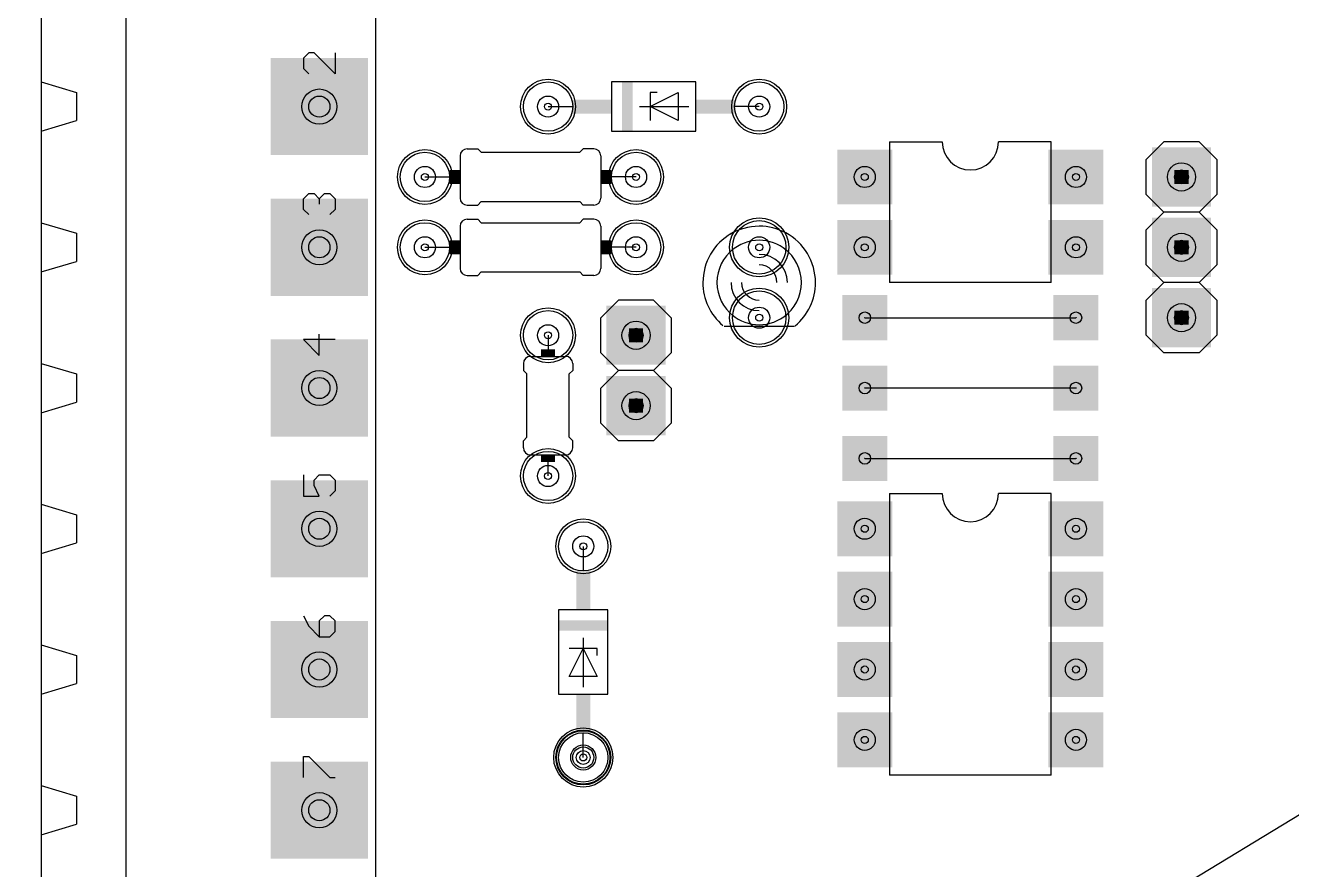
# Model space of a CAD drawing. Extents: x -71 to 251, y 10 to 132.
# Drawn here: x -2.99 to 42.71, y 51.19 to 81.67 of the extents above; entities that cross this region are included whole.
import ezdxf

# ---------------------------------------------------------------- set-up
doc = ezdxf.new("R2010")
doc.units = 0
doc.header["$MEASUREMENT"] = 0
doc.layers.get('0').update_dxf_attribs({"linetype": 'CONTINUOUS'})
for name, color, linetype in [('1', 22, 'CONTINUOUS'), ('17', 82, 'CONTINUOUS'), ('18', 82, 'CONTINUOUS'), ('20', 7, 'CONTINUOUS'), ('21', 253, 'CONTINUOUS'), ('29', 253, 'CONTINUOUS'), ('44', 253, 'CONTINUOUS'), ('51', 253, 'CONTINUOUS')]:
    doc.layers.add(name, color=color, linetype=linetype)

# ---------------------------------------------------------------- blocks, each defined once
blk = doc.blocks.new('RECT')
blk.add_solid([(-0.5, -0.5), (0.5, -0.5), (-0.5, 0.5), (0.5, 0.5)])
blk = doc.blocks.new('ROUNDP')
blk.add_circle((0, 0), 0.5)
blk = doc.blocks.new('SQUAREP')
blk.add_solid([(-0.5, -0.5), (0.5, -0.5), (-0.5, 0.5), (0.5, 0.5)])
blk = doc.blocks.new('ROUNDV')
blk.add_circle((0, 0), 0.5)
blk = doc.blocks.new('SQUAREV')
blk.add_solid([(-0.5, -0.5), (0.5, -0.5), (-0.5, 0.5), (0.5, 0.5)])

msp = doc.modelspace()

# ---------------------------------------------------------------- linework, layer by layer
at = {"linetype": 'Continuous'}
msp.add_line((43.805, 53.67), (-12.7862, 19.2871), dxfattribs=at)
at = {"layer": '1'}
for p, q in [((27.305, 71.12), (34.925, 71.12)), ((34.925, 68.58), (27.305, 68.58)), ((27.305, 66.04), (34.925, 66.04))]:
    msp.add_line(p, q, dxfattribs=at)
at = {"layer": '20'}
msp.add_line((0.64, 111.722), (0.64, 10.1472), dxfattribs=at)
at = {"layer": '21'}
for p, q in [((0.635, 87.376), (0.635, 34.544)), ((9.652, 83.185), (9.652, 79.375)), ((-2.413, 82.931), (-2.413, 79.629)), ((7.2382, 80.6828), (7.0475, 80.4921)), ((7.0475, 80.4921), (7.0475, 80.1108)), ((7.4289, 80.6828), (7.2382, 80.6828)), ((8.1915, 79.9201), (7.4289, 80.6828)), ((8.1915, 80.6828), (8.1915, 79.9201)), ((7.0475, 80.1108), (7.2382, 79.9201)), ((-2.413, 79.629), (-1.143, 79.248)), ((-2.413, 79.629), (-2.413, 77.851)), ((21.209, 79.629), (18.161, 79.629)), ((18.161, 79.629), (18.161, 77.851)), ((21.209, 77.851), (21.209, 79.629)), ((-1.143, 79.248), (-1.143, 78.232)), ((19.558, 78.74), (20.574, 79.248)), ((19.812, 79.248), (19.558, 79.248)), ((19.558, 79.248), (19.558, 78.74)), ((20.574, 79.248), (20.574, 78.232)), ((19.177, 78.74), (19.558, 78.74)), ((20.574, 78.232), (19.558, 78.74)), ((19.558, 78.74), (20.955, 78.74)), ((19.558, 78.74), (19.558, 78.232)), ((-2.413, 77.851), (-1.143, 78.232)), ((-2.413, 77.851), (-2.413, 74.549)), ((9.652, 78.105), (9.652, 74.295)), ((18.161, 77.851), (21.209, 77.851)), ((28.194, 77.47), (28.194, 72.39)), ((28.194, 77.47), (30.099, 77.47)), ((34.036, 77.47), (32.131, 77.47)), ((34.036, 72.39), (34.036, 77.47)), ((38.1, 77.47), (37.465, 76.835)), ((39.37, 77.47), (38.1, 77.47)), ((40.005, 76.835), (39.37, 77.47)), ((12.7, 76.962), (12.7, 75.438)), ((12.954, 77.216), (13.335, 77.216)), ((13.462, 77.089), (13.335, 77.216)), ((13.462, 77.089), (17.018, 77.089)), ((17.018, 77.089), (17.145, 77.216)), ((17.526, 77.216), (17.145, 77.216)), ((17.78, 76.962), (17.78, 75.438)), ((37.465, 75.565), (37.465, 76.835)), ((40.005, 76.835), (40.005, 75.565)), ((7.0475, 75.4121), (7.2382, 75.6028)), ((7.0475, 75.0308), (7.0475, 75.4121)), ((7.2382, 75.6028), (7.4289, 75.6028)), ((7.4289, 75.6028), (7.6195, 75.4121)), ((7.6195, 75.4121), (7.8102, 75.6028)), ((7.6195, 75.4121), (7.6195, 75.2214)), ((7.8102, 75.6028), (8.0008, 75.6028)), ((8.0008, 75.6028), (8.1915, 75.4121)), ((8.1915, 75.4121), (8.1915, 75.0308)), ((38.1, 74.93), (37.465, 75.565)), ((40.005, 75.565), (39.37, 74.93)), ((7.2382, 74.8401), (7.0475, 75.0308)), ((8.1915, 75.0308), (8.0008, 74.8401)), ((12.954, 75.184), (13.335, 75.184)), ((13.462, 75.311), (13.335, 75.184)), ((13.462, 75.311), (17.018, 75.311)), ((17.018, 75.311), (17.145, 75.184)), ((17.526, 75.184), (17.145, 75.184)), ((-2.413, 74.549), (-2.413, 72.771)), ((-2.413, 74.549), (-1.143, 74.168)), ((12.954, 74.676), (13.335, 74.676)), ((13.462, 74.549), (13.335, 74.676)), ((13.462, 74.549), (17.018, 74.549)), ((17.018, 74.549), (17.145, 74.676)), ((17.526, 74.676), (17.145, 74.676)), ((37.465, 74.295), (38.1, 74.93)), ((39.37, 74.93), (38.1, 74.93)), ((39.37, 74.93), (40.005, 74.295)), ((-1.143, 74.168), (-1.143, 73.152)), ((12.7, 74.422), (12.7, 72.898)), ((17.78, 74.422), (17.78, 72.898)), ((37.465, 73.025), (37.465, 74.295)), ((40.005, 74.295), (40.005, 73.025)), ((-2.413, 72.771), (-1.143, 73.152)), ((-2.413, 72.771), (-2.413, 69.469)), ((9.652, 73.025), (9.652, 69.215)), ((13.462, 72.771), (13.335, 72.644)), ((13.462, 72.771), (17.018, 72.771)), ((17.018, 72.771), (17.145, 72.644)), ((38.1, 72.39), (37.465, 73.025)), ((40.005, 73.025), (39.37, 72.39)), ((12.954, 72.644), (13.335, 72.644)), ((17.526, 72.644), (17.145, 72.644)), ((34.036, 72.39), (28.194, 72.39)), ((37.465, 71.755), (38.1, 72.39)), ((39.37, 72.39), (38.1, 72.39)), ((39.37, 72.39), (40.005, 71.755)), ((18.415, 71.755), (17.78, 71.12)), ((19.685, 71.755), (18.415, 71.755)), ((20.32, 71.12), (19.685, 71.755)), ((37.465, 70.485), (37.465, 71.755)), ((40.005, 71.755), (40.005, 70.485)), ((17.78, 69.85), (17.78, 71.12)), ((20.32, 71.12), (20.32, 69.85)), ((7.6195, 69.7601), (7.6195, 70.5228)), ((38.1, 69.85), (37.465, 70.485)), ((40.005, 70.485), (39.37, 69.85)), ((8.1915, 70.3321), (7.0475, 70.3321)), ((7.0475, 70.3321), (7.6195, 69.7601)), ((-2.413, 69.469), (-2.413, 67.691)), ((-2.413, 69.469), (-1.143, 69.088)), ((14.986, 69.469), (14.986, 69.215)), ((16.764, 69.469), (16.764, 69.215)), ((18.415, 69.215), (17.78, 69.85)), ((20.32, 69.85), (19.685, 69.215)), ((39.37, 69.85), (38.1, 69.85)), ((-1.143, 69.088), (-1.143, 68.072)), ((15.113, 69.088), (14.986, 69.215)), ((15.113, 66.802), (15.113, 69.088)), ((16.637, 69.088), (16.764, 69.215)), ((16.637, 66.802), (16.637, 69.088)), ((17.78, 68.58), (18.415, 69.215)), ((19.685, 69.215), (18.415, 69.215)), ((19.685, 69.215), (20.32, 68.58)), ((17.78, 67.31), (17.78, 68.58)), ((20.32, 68.58), (20.32, 67.31)), ((-2.413, 67.691), (-1.143, 68.072)), ((-2.413, 67.691), (-2.413, 64.389)), ((9.652, 67.945), (9.652, 64.135)), ((18.415, 66.675), (17.78, 67.31)), ((20.32, 67.31), (19.685, 66.675)), ((15.113, 66.802), (14.986, 66.675)), ((16.637, 66.802), (16.764, 66.675)), ((14.986, 66.421), (14.986, 66.675)), ((16.764, 66.421), (16.764, 66.675)), ((19.685, 66.675), (18.415, 66.675)), ((7.0475, 65.4428), (7.0475, 64.6801)), ((7.4289, 65.2521), (7.6195, 65.4428)), ((7.6195, 65.4428), (8.0008, 65.4428)), ((8.0008, 65.4428), (8.1915, 65.2521)), ((7.4289, 65.0614), (7.4289, 65.2521)), ((7.6195, 64.6801), (7.4289, 65.0614)), ((8.1915, 65.2521), (8.1915, 64.8708)), ((7.0475, 64.6801), (7.6195, 64.6801)), ((8.1915, 64.8708), (8.0008, 64.6801)), ((28.194, 64.77), (28.194, 54.61)), ((28.194, 64.77), (30.099, 64.77)), ((34.036, 64.77), (32.131, 64.77)), ((34.036, 54.61), (34.036, 64.77)), ((-2.413, 64.389), (-2.413, 62.611)), ((-2.413, 64.389), (-1.143, 64.008)), ((-1.143, 64.008), (-1.143, 62.992)), ((-2.413, 62.611), (-1.143, 62.992)), ((9.652, 62.865), (9.652, 59.055)), ((-2.413, 62.611), (-2.413, 59.309)), ((7.0475, 60.3628), (7.2382, 59.9814)), ((7.8102, 60.3628), (7.6195, 60.1721)), ((8.0008, 60.3628), (7.8102, 60.3628)), ((8.1915, 60.1721), (8.0008, 60.3628)), ((16.256, 60.579), (16.256, 57.531)), ((18.034, 60.579), (16.256, 60.579)), ((18.034, 57.531), (18.034, 60.579)), ((7.2382, 59.9814), (7.6195, 59.6001)), ((7.6195, 60.1721), (7.6195, 59.6001)), ((8.1915, 59.7908), (8.1915, 60.1721)), ((7.6195, 59.6001), (8.0008, 59.6001)), ((8.0008, 59.6001), (8.1915, 59.7908)), ((17.145, 59.563), (17.145, 59.182)), ((-2.413, 59.309), (-2.413, 57.531)), ((-2.413, 59.309), (-1.143, 58.928)), ((16.637, 58.166), (17.145, 59.182)), ((17.145, 59.182), (16.637, 59.182)), ((17.145, 59.182), (17.145, 57.785)), ((17.145, 59.182), (17.653, 58.166)), ((17.653, 59.182), (17.145, 59.182)), ((17.653, 58.928), (17.653, 59.182)), ((-1.143, 58.928), (-1.143, 57.912)), ((17.653, 58.166), (16.637, 58.166)), ((-2.413, 57.531), (-1.143, 57.912)), ((9.652, 57.785), (9.652, 53.975)), ((-2.413, 57.531), (-2.413, 54.229)), ((16.256, 57.531), (18.034, 57.531)), ((7.0475, 54.5201), (7.0475, 55.2828)), ((7.0475, 55.2828), (7.2382, 55.2828)), ((7.2382, 55.2828), (8.0008, 54.5201)), ((8.0008, 54.5201), (8.1915, 54.5201)), ((34.036, 54.61), (28.194, 54.61)), ((-2.413, 54.229), (-2.413, 52.451)), ((-2.413, 54.229), (-1.143, 53.848)), ((-1.143, 53.848), (-1.143, 52.832)), ((-2.413, 52.451), (-1.143, 52.832)), ((9.652, 52.705), (9.652, 48.895)), ((-2.413, 52.451), (-2.413, 49.149))]:
    msp.add_line(p, q, dxfattribs=at)
for centre, radius, start, end in [((31.115, 77.47), 1.016, 180, 0), ((12.954, 76.962), 0.254, 90, 180), ((17.526, 76.962), 0.254, 0, 90), ((12.954, 75.438), 0.254, 180, 270), ((17.526, 75.438), 0.254, 270, 0), ((12.954, 74.422), 0.254, 90, 180), ((17.526, 74.422), 0.254, 0, 90), ((23.495, 72.3901), 2.032, 119.7464, 180.0016), ((23.495, 72.3899), 2.032, 0.0017, 61.9286), ((23.495, 72.39), 1.524, 127.8728, 179.9997), ((23.495, 72.39), 1.524, 0, 53.1301), ((12.954, 72.898), 0.254, 180, 270), ((17.526, 72.898), 0.254, 270, 0), ((23.495, 72.39), 2.032, 179.9989, 229.762), ((23.495, 72.39), 1.524, 180.0003, 232.1272), ((23.495, 72.39), 1.524, 305.5374, 359.9987), ((23.495, 72.39), 2.032, 309.8072, 0.0003), ((15.24, 69.469), 0.254, 90, 180), ((16.51, 69.469), 0.254, 0, 90), ((15.24, 66.421), 0.254, 180, 270), ((16.51, 66.421), 0.254, 270, 0), ((31.115, 64.77), 1.016, 180, 0)]:
    msp.add_arc(centre, radius, start, end, dxfattribs=at)
at = {"layer": '44'}
for centre, radius in [((7.62, 78.74), 0.381), ((15.875, 78.74), 0.127), ((23.495, 78.74), 0.127), ((11.43, 76.2), 0.127), ((19.05, 76.2), 0.127), ((27.305, 76.2), 0.127), ((34.925, 76.2), 0.127), ((38.735, 76.2), 0.254), ((7.62, 73.66), 0.381), ((11.43, 73.66), 0.127), ((19.05, 73.66), 0.127), ((23.495, 73.66), 0.127), ((27.305, 73.66), 0.127), ((34.925, 73.66), 0.127), ((38.735, 73.66), 0.254), ((38.735, 71.12), 0.254), ((23.495, 71.12), 0.127), ((27.305, 71.12), 0.005), ((34.925, 71.12), 0.005), ((15.875, 70.485), 0.127), ((19.05, 70.485), 0.254), ((7.62, 68.58), 0.381), ((27.305, 68.58), 0.005), ((34.925, 68.58), 0.005), ((19.05, 67.945), 0.254), ((27.305, 66.04), 0.005), ((34.925, 66.04), 0.005), ((15.875, 65.405), 0.127), ((7.62, 63.5), 0.381), ((27.305, 63.5), 0.127), ((34.925, 63.5), 0.127), ((17.145, 62.865), 0.127), ((27.305, 60.96), 0.127), ((34.925, 60.96), 0.127), ((7.62, 58.42), 0.381), ((27.305, 58.42), 0.127), ((34.925, 58.42), 0.127), ((27.305, 55.88), 0.127), ((34.925, 55.88), 0.127), ((17.145, 55.245), 0.25), ((17.145, 55.245), 0.127), ((7.62, 53.34), 0.381)]:
    msp.add_circle(centre, radius, dxfattribs=at)
at = {"layer": '51'}
for p, q in [((9.652, 79.375), (9.652, 78.105)), ((15.875, 78.74), (16.764, 78.74)), ((23.495, 78.74), (22.606, 78.74)), ((11.43, 76.2), (12.319, 76.2)), ((19.05, 76.2), (18.161, 76.2)), ((9.652, 74.295), (9.652, 73.025)), ((11.43, 73.66), (12.319, 73.66)), ((19.05, 73.66), (18.161, 73.66)), ((15.875, 70.485), (15.875, 69.977)), ((22.225, 70.8152), (24.765, 70.8152)), ((15.24, 69.723), (16.51, 69.723)), ((9.652, 69.215), (9.652, 67.945)), ((15.24, 66.167), (16.51, 66.167)), ((15.875, 65.405), (15.875, 65.913)), ((9.652, 64.135), (9.652, 62.865)), ((17.145, 62.865), (17.145, 61.976)), ((9.652, 59.055), (9.652, 57.785)), ((17.145, 55.245), (17.145, 56.134)), ((9.652, 53.975), (9.652, 52.705))]:
    msp.add_line(p, q, dxfattribs=at)
for centre, radius, start, end in [((23.4949, 72.39), 2.032, 89.9977, 121.6059), ((23.495, 72.39), 2.032, 61.6982, 89.9999), ((23.4949, 72.39), 1.524, 89.9976, 131.6308), ((23.495, 72.39), 1.524, 50.1962, 89.9998), ((23.495, 72.39), 1.016, 0, 90), ((23.495, 72.39), 0.635, 0, 90), ((23.495, 72.39), 1.016, 180, 270), ((23.495, 72.39), 0.635, 180, 270), ((23.495, 72.39), 1.524, 230.1962, 269.9998), ((23.495, 72.39), 1.524, 270.0005, 310.6017)]:
    msp.add_arc(centre, radius, start, end, dxfattribs=at)

# ---------------------------------------------------------------- block references
at = {"layer": '17'}
for name, p, xscale, yscale in [('SQUAREP', (7.62, 78.74), 3.302, 3.302), ('ROUNDP', (15.875, 78.74), 1.778, 1.778), ('ROUNDP', (23.495, 78.74), 1.778, 1.778), ('ROUNDP', (7.62, 78.74), 1.27, 1.27), ('ROUNDP', (7.62, 78.74), 1.27, 1.27), ('ROUNDP', (7.62, 78.74), 1.27, 1.27), ('ROUNDP', (7.62, 78.74), 1.27, 1.27), ('ROUNDP', (7.62, 78.74), 1.27, 1.27), ('ROUNDP', (7.62, 78.74), 1.27, 1.27), ('ROUNDP', (7.62, 78.74), 1.27, 1.27), ('ROUNDP', (7.62, 78.74), 1.27, 1.27), ('ROUNDP', (7.62, 78.74), 1.27, 1.27), ('ROUNDP', (7.62, 78.74), 1.27, 1.27), ('ROUNDP', (7.62, 78.74), 1.27, 1.27), ('ROUNDP', (7.62, 78.74), 1.27, 1.27), ('ROUNDP', (7.62, 78.74), 1.27, 1.27), ('ROUNDP', (7.62, 78.74), 1.27, 1.27), ('ROUNDP', (15.875, 78.74), 0.762, 0.762), ('ROUNDP', (15.875, 78.74), 0.762, 0.762), ('ROUNDP', (15.875, 78.74), 0.762, 0.762), ('ROUNDP', (15.875, 78.74), 0.762, 0.762), ('ROUNDP', (15.875, 78.74), 0.762, 0.762), ('ROUNDP', (15.875, 78.74), 0.762, 0.762), ('ROUNDP', (15.875, 78.74), 0.762, 0.762), ('ROUNDP', (15.875, 78.74), 0.762, 0.762), ('ROUNDP', (15.875, 78.74), 0.762, 0.762), ('ROUNDP', (15.875, 78.74), 0.762, 0.762), ('ROUNDP', (15.875, 78.74), 0.762, 0.762), ('ROUNDP', (15.875, 78.74), 0.762, 0.762), ('ROUNDP', (15.875, 78.74), 0.762, 0.762), ('ROUNDP', (15.875, 78.74), 0.762, 0.762), ('ROUNDP', (23.495, 78.74), 0.762, 0.762), ('ROUNDP', (23.495, 78.74), 0.762, 0.762), ('ROUNDP', (23.495, 78.74), 0.762, 0.762), ('ROUNDP', (23.495, 78.74), 0.762, 0.762), ('ROUNDP', (23.495, 78.74), 0.762, 0.762), ('ROUNDP', (23.495, 78.74), 0.762, 0.762), ('ROUNDP', (23.495, 78.74), 0.762, 0.762), ('ROUNDP', (23.495, 78.74), 0.762, 0.762), ('ROUNDP', (23.495, 78.74), 0.762, 0.762), ('ROUNDP', (23.495, 78.74), 0.762, 0.762), ('ROUNDP', (23.495, 78.74), 0.762, 0.762), ('ROUNDP', (23.495, 78.74), 0.762, 0.762), ('ROUNDP', (23.495, 78.74), 0.762, 0.762), ('ROUNDP', (23.495, 78.74), 0.762, 0.762), ('SQUAREP', (34.925, 76.2), 1.778, 1.778), ('SQUAREP', (38.735, 76.2), 1.9304, 1.9304), ('ROUNDP', (34.925, 76.2), 0.762, 0.762), ('ROUNDP', (34.925, 76.2), 0.762, 0.762), ('ROUNDP', (34.925, 76.2), 0.762, 0.762), ('ROUNDP', (34.925, 76.2), 0.762, 0.762), ('ROUNDP', (34.925, 76.2), 0.762, 0.762), ('ROUNDP', (34.925, 76.2), 0.762, 0.762), ('ROUNDP', (34.925, 76.2), 0.762, 0.762), ('ROUNDP', (34.925, 76.2), 0.762, 0.762), ('ROUNDP', (34.925, 76.2), 0.762, 0.762), ('ROUNDP', (34.925, 76.2), 0.762, 0.762), ('ROUNDP', (34.925, 76.2), 0.762, 0.762), ('ROUNDP', (34.925, 76.2), 0.762, 0.762), ('ROUNDP', (34.925, 76.2), 0.762, 0.762), ('ROUNDP', (34.925, 76.2), 0.762, 0.762), ('ROUNDP', (38.735, 76.2), 1.016, 1.016), ('ROUNDP', (38.735, 76.2), 1.016, 1.016), ('ROUNDP', (38.735, 76.2), 1.016, 1.016), ('ROUNDP', (38.735, 76.2), 1.016, 1.016), ('ROUNDP', (38.735, 76.2), 1.016, 1.016), ('ROUNDP', (38.735, 76.2), 1.016, 1.016), ('ROUNDP', (38.735, 76.2), 1.016, 1.016), ('ROUNDP', (38.735, 76.2), 1.016, 1.016), ('ROUNDP', (38.735, 76.2), 1.016, 1.016), ('ROUNDP', (38.735, 76.2), 1.016, 1.016), ('ROUNDP', (38.735, 76.2), 1.016, 1.016), ('ROUNDP', (38.735, 76.2), 1.016, 1.016), ('ROUNDP', (38.735, 76.2), 1.016, 1.016), ('ROUNDP', (38.735, 76.2), 1.016, 1.016), ('SQUAREP', (7.62, 73.66), 3.302, 3.302), ('SQUAREP', (34.925, 73.66), 1.778, 1.778), ('SQUAREP', (38.735, 73.66), 1.9304, 1.9304), ('ROUNDP', (7.62, 73.66), 1.27, 1.27), ('ROUNDP', (7.62, 73.66), 1.27, 1.27), ('ROUNDP', (7.62, 73.66), 1.27, 1.27), ('ROUNDP', (7.62, 73.66), 1.27, 1.27), ('ROUNDP', (7.62, 73.66), 1.27, 1.27), ('ROUNDP', (7.62, 73.66), 1.27, 1.27), ('ROUNDP', (7.62, 73.66), 1.27, 1.27), ('ROUNDP', (7.62, 73.66), 1.27, 1.27), ('ROUNDP', (7.62, 73.66), 1.27, 1.27), ('ROUNDP', (7.62, 73.66), 1.27, 1.27), ('ROUNDP', (7.62, 73.66), 1.27, 1.27), ('ROUNDP', (7.62, 73.66), 1.27, 1.27), ('ROUNDP', (7.62, 73.66), 1.27, 1.27), ('ROUNDP', (7.62, 73.66), 1.27, 1.27), ('ROUNDP', (34.925, 73.66), 0.762, 0.762), ('ROUNDP', (34.925, 73.66), 0.762, 0.762), ('ROUNDP', (34.925, 73.66), 0.762, 0.762), ('ROUNDP', (34.925, 73.66), 0.762, 0.762), ('ROUNDP', (34.925, 73.66), 0.762, 0.762), ('ROUNDP', (34.925, 73.66), 0.762, 0.762), ('ROUNDP', (34.925, 73.66), 0.762, 0.762), ('ROUNDP', (34.925, 73.66), 0.762, 0.762), ('ROUNDP', (34.925, 73.66), 0.762, 0.762), ('ROUNDP', (34.925, 73.66), 0.762, 0.762), ('ROUNDP', (34.925, 73.66), 0.762, 0.762), ('ROUNDP', (34.925, 73.66), 0.762, 0.762), ('ROUNDP', (34.925, 73.66), 0.762, 0.762), ('ROUNDP', (34.925, 73.66), 0.762, 0.762), ('ROUNDP', (38.735, 73.66), 1.016, 1.016), ('ROUNDP', (38.735, 73.66), 1.016, 1.016), ('ROUNDP', (38.735, 73.66), 1.016, 1.016), ('ROUNDP', (38.735, 73.66), 1.016, 1.016), ('ROUNDP', (38.735, 73.66), 1.016, 1.016), ('ROUNDP', (38.735, 73.66), 1.016, 1.016), ('ROUNDP', (38.735, 73.66), 1.016, 1.016), ('ROUNDP', (38.735, 73.66), 1.016, 1.016), ('ROUNDP', (38.735, 73.66), 1.016, 1.016), ('ROUNDP', (38.735, 73.66), 1.016, 1.016), ('ROUNDP', (38.735, 73.66), 1.016, 1.016), ('ROUNDP', (38.735, 73.66), 1.016, 1.016), ('ROUNDP', (38.735, 73.66), 1.016, 1.016), ('ROUNDP', (38.735, 73.66), 1.016, 1.016), ('SQUAREP', (38.735, 71.12), 1.9304, 1.9304), ('SQUAREP', (19.05, 70.485), 1.9304, 1.9304), ('ROUNDP', (38.735, 71.12), 1.016, 1.016), ('ROUNDP', (38.735, 71.12), 1.016, 1.016), ('ROUNDP', (38.735, 71.12), 1.016, 1.016), ('ROUNDP', (38.735, 71.12), 1.016, 1.016), ('ROUNDP', (38.735, 71.12), 1.016, 1.016), ('ROUNDP', (38.735, 71.12), 1.016, 1.016), ('ROUNDP', (38.735, 71.12), 1.016, 1.016), ('ROUNDP', (38.735, 71.12), 1.016, 1.016), ('ROUNDP', (38.735, 71.12), 1.016, 1.016), ('ROUNDP', (38.735, 71.12), 1.016, 1.016), ('ROUNDP', (38.735, 71.12), 1.016, 1.016), ('ROUNDP', (38.735, 71.12), 1.016, 1.016), ('ROUNDP', (38.735, 71.12), 1.016, 1.016), ('ROUNDP', (38.735, 71.12), 1.016, 1.016), ('ROUNDP', (19.05, 70.485), 1.016, 1.016), ('ROUNDP', (19.05, 70.485), 1.016, 1.016), ('ROUNDP', (19.05, 70.485), 1.016, 1.016), ('ROUNDP', (19.05, 70.485), 1.016, 1.016), ('ROUNDP', (19.05, 70.485), 1.016, 1.016), ('ROUNDP', (19.05, 70.485), 1.016, 1.016), ('ROUNDP', (19.05, 70.485), 1.016, 1.016), ('ROUNDP', (19.05, 70.485), 1.016, 1.016), ('ROUNDP', (19.05, 70.485), 1.016, 1.016), ('ROUNDP', (19.05, 70.485), 1.016, 1.016), ('ROUNDP', (19.05, 70.485), 1.016, 1.016), ('ROUNDP', (19.05, 70.485), 1.016, 1.016), ('ROUNDP', (19.05, 70.485), 1.016, 1.016), ('ROUNDP', (19.05, 70.485), 1.016, 1.016), ('SQUAREP', (7.62, 68.58), 3.302, 3.302), ('ROUNDP', (7.62, 68.58), 1.27, 1.27), ('ROUNDP', (7.62, 68.58), 1.27, 1.27), ('ROUNDP', (7.62, 68.58), 1.27, 1.27), ('ROUNDP', (7.62, 68.58), 1.27, 1.27), ('ROUNDP', (7.62, 68.58), 1.27, 1.27), ('ROUNDP', (7.62, 68.58), 1.27, 1.27), ('ROUNDP', (7.62, 68.58), 1.27, 1.27), ('ROUNDP', (7.62, 68.58), 1.27, 1.27), ('ROUNDP', (7.62, 68.58), 1.27, 1.27), ('ROUNDP', (7.62, 68.58), 1.27, 1.27), ('ROUNDP', (7.62, 68.58), 1.27, 1.27), ('ROUNDP', (7.62, 68.58), 1.27, 1.27), ('ROUNDP', (7.62, 68.58), 1.27, 1.27), ('ROUNDP', (7.62, 68.58), 1.27, 1.27), ('SQUAREP', (19.05, 67.945), 1.9304, 1.9304), ('ROUNDP', (19.05, 67.945), 1.016, 1.016), ('ROUNDP', (19.05, 67.945), 1.016, 1.016), ('ROUNDP', (19.05, 67.945), 1.016, 1.016), ('ROUNDP', (19.05, 67.945), 1.016, 1.016), ('ROUNDP', (19.05, 67.945), 1.016, 1.016), ('ROUNDP', (19.05, 67.945), 1.016, 1.016), ('ROUNDP', (19.05, 67.945), 1.016, 1.016), ('ROUNDP', (19.05, 67.945), 1.016, 1.016), ('ROUNDP', (19.05, 67.945), 1.016, 1.016), ('ROUNDP', (19.05, 67.945), 1.016, 1.016), ('ROUNDP', (19.05, 67.945), 1.016, 1.016), ('ROUNDP', (19.05, 67.945), 1.016, 1.016), ('ROUNDP', (19.05, 67.945), 1.016, 1.016), ('ROUNDP', (19.05, 67.945), 1.016, 1.016), ('SQUAREP', (7.62, 63.5), 3.302, 3.302), ('ROUNDP', (7.62, 63.5), 1.27, 1.27), ('ROUNDP', (7.62, 63.5), 1.27, 1.27), ('ROUNDP', (7.62, 63.5), 1.27, 1.27), ('ROUNDP', (7.62, 63.5), 1.27, 1.27), ('ROUNDP', (7.62, 63.5), 1.27, 1.27), ('ROUNDP', (7.62, 63.5), 1.27, 1.27), ('ROUNDP', (7.62, 63.5), 1.27, 1.27), ('ROUNDP', (7.62, 63.5), 1.27, 1.27), ('ROUNDP', (7.62, 63.5), 1.27, 1.27), ('ROUNDP', (7.62, 63.5), 1.27, 1.27), ('ROUNDP', (7.62, 63.5), 1.27, 1.27), ('ROUNDP', (7.62, 63.5), 1.27, 1.27), ('ROUNDP', (7.62, 63.5), 1.27, 1.27), ('ROUNDP', (7.62, 63.5), 1.27, 1.27), ('SQUAREP', (27.305, 63.5), 1.778, 1.778), ('SQUAREP', (34.925, 63.5), 1.778, 1.778), ('ROUNDP', (27.305, 63.5), 0.762, 0.762), ('ROUNDP', (27.305, 63.5), 0.762, 0.762), ('ROUNDP', (27.305, 63.5), 0.762, 0.762), ('ROUNDP', (27.305, 63.5), 0.762, 0.762), ('ROUNDP', (27.305, 63.5), 0.762, 0.762), ('ROUNDP', (27.305, 63.5), 0.762, 0.762), ('ROUNDP', (27.305, 63.5), 0.762, 0.762), ('ROUNDP', (27.305, 63.5), 0.762, 0.762), ('ROUNDP', (27.305, 63.5), 0.762, 0.762), ('ROUNDP', (27.305, 63.5), 0.762, 0.762), ('ROUNDP', (27.305, 63.5), 0.762, 0.762), ('ROUNDP', (27.305, 63.5), 0.762, 0.762), ('ROUNDP', (27.305, 63.5), 0.762, 0.762), ('ROUNDP', (27.305, 63.5), 0.762, 0.762), ('ROUNDP', (34.925, 63.5), 0.762, 0.762), ('ROUNDP', (34.925, 63.5), 0.762, 0.762), ('ROUNDP', (34.925, 63.5), 0.762, 0.762), ('ROUNDP', (34.925, 63.5), 0.762, 0.762), ('ROUNDP', (34.925, 63.5), 0.762, 0.762), ('ROUNDP', (34.925, 63.5), 0.762, 0.762), ('ROUNDP', (34.925, 63.5), 0.762, 0.762), ('ROUNDP', (34.925, 63.5), 0.762, 0.762), ('ROUNDP', (34.925, 63.5), 0.762, 0.762), ('ROUNDP', (34.925, 63.5), 0.762, 0.762), ('ROUNDP', (34.925, 63.5), 0.762, 0.762), ('ROUNDP', (34.925, 63.5), 0.762, 0.762), ('ROUNDP', (34.925, 63.5), 0.762, 0.762), ('ROUNDP', (34.925, 63.5), 0.762, 0.762), ('SQUAREP', (27.305, 60.96), 1.778, 1.778), ('SQUAREP', (34.925, 60.96), 1.778, 1.778), ('ROUNDP', (27.305, 60.96), 0.762, 0.762), ('ROUNDP', (27.305, 60.96), 0.762, 0.762), ('ROUNDP', (27.305, 60.96), 0.762, 0.762), ('ROUNDP', (27.305, 60.96), 0.762, 0.762), ('ROUNDP', (27.305, 60.96), 0.762, 0.762), ('ROUNDP', (27.305, 60.96), 0.762, 0.762), ('ROUNDP', (27.305, 60.96), 0.762, 0.762), ('ROUNDP', (27.305, 60.96), 0.762, 0.762), ('ROUNDP', (27.305, 60.96), 0.762, 0.762), ('ROUNDP', (27.305, 60.96), 0.762, 0.762), ('ROUNDP', (27.305, 60.96), 0.762, 0.762), ('ROUNDP', (27.305, 60.96), 0.762, 0.762), ('ROUNDP', (27.305, 60.96), 0.762, 0.762), ('ROUNDP', (27.305, 60.96), 0.762, 0.762), ('ROUNDP', (34.925, 60.96), 0.762, 0.762), ('ROUNDP', (34.925, 60.96), 0.762, 0.762), ('ROUNDP', (34.925, 60.96), 0.762, 0.762), ('ROUNDP', (34.925, 60.96), 0.762, 0.762), ('ROUNDP', (34.925, 60.96), 0.762, 0.762), ('ROUNDP', (34.925, 60.96), 0.762, 0.762), ('ROUNDP', (34.925, 60.96), 0.762, 0.762), ('ROUNDP', (34.925, 60.96), 0.762, 0.762), ('ROUNDP', (34.925, 60.96), 0.762, 0.762), ('ROUNDP', (34.925, 60.96), 0.762, 0.762), ('ROUNDP', (34.925, 60.96), 0.762, 0.762), ('ROUNDP', (34.925, 60.96), 0.762, 0.762), ('ROUNDP', (34.925, 60.96), 0.762, 0.762), ('ROUNDP', (34.925, 60.96), 0.762, 0.762), ('SQUAREP', (7.62, 58.42), 3.302, 3.302), ('ROUNDP', (7.62, 58.42), 1.27, 1.27), ('ROUNDP', (7.62, 58.42), 1.27, 1.27), ('ROUNDP', (7.62, 58.42), 1.27, 1.27), ('ROUNDP', (7.62, 58.42), 1.27, 1.27), ('ROUNDP', (7.62, 58.42), 1.27, 1.27), ('ROUNDP', (7.62, 58.42), 1.27, 1.27), ('ROUNDP', (7.62, 58.42), 1.27, 1.27), ('ROUNDP', (7.62, 58.42), 1.27, 1.27), ('ROUNDP', (7.62, 58.42), 1.27, 1.27), ('ROUNDP', (7.62, 58.42), 1.27, 1.27), ('ROUNDP', (7.62, 58.42), 1.27, 1.27), ('ROUNDP', (7.62, 58.42), 1.27, 1.27), ('ROUNDP', (7.62, 58.42), 1.27, 1.27), ('ROUNDP', (7.62, 58.42), 1.27, 1.27), ('SQUAREP', (27.305, 58.42), 1.778, 1.778), ('SQUAREP', (34.925, 58.42), 1.778, 1.778), ('ROUNDP', (27.305, 58.42), 0.762, 0.762), ('ROUNDP', (27.305, 58.42), 0.762, 0.762), ('ROUNDP', (27.305, 58.42), 0.762, 0.762), ('ROUNDP', (27.305, 58.42), 0.762, 0.762), ('ROUNDP', (27.305, 58.42), 0.762, 0.762), ('ROUNDP', (27.305, 58.42), 0.762, 0.762), ('ROUNDP', (27.305, 58.42), 0.762, 0.762), ('ROUNDP', (27.305, 58.42), 0.762, 0.762), ('ROUNDP', (27.305, 58.42), 0.762, 0.762), ('ROUNDP', (27.305, 58.42), 0.762, 0.762), ('ROUNDP', (27.305, 58.42), 0.762, 0.762), ('ROUNDP', (27.305, 58.42), 0.762, 0.762), ('ROUNDP', (27.305, 58.42), 0.762, 0.762), ('ROUNDP', (27.305, 58.42), 0.762, 0.762), ('ROUNDP', (34.925, 58.42), 0.762, 0.762), ('ROUNDP', (34.925, 58.42), 0.762, 0.762), ('ROUNDP', (34.925, 58.42), 0.762, 0.762), ('ROUNDP', (34.925, 58.42), 0.762, 0.762), ('ROUNDP', (34.925, 58.42), 0.762, 0.762), ('ROUNDP', (34.925, 58.42), 0.762, 0.762), ('ROUNDP', (34.925, 58.42), 0.762, 0.762), ('ROUNDP', (34.925, 58.42), 0.762, 0.762), ('ROUNDP', (34.925, 58.42), 0.762, 0.762), ('ROUNDP', (34.925, 58.42), 0.762, 0.762), ('ROUNDP', (34.925, 58.42), 0.762, 0.762), ('ROUNDP', (34.925, 58.42), 0.762, 0.762), ('ROUNDP', (34.925, 58.42), 0.762, 0.762), ('ROUNDP', (34.925, 58.42), 0.762, 0.762), ('SQUAREP', (27.305, 55.88), 1.778, 1.778), ('SQUAREP', (34.925, 55.88), 1.778, 1.778), ('ROUNDP', (27.305, 55.88), 0.762, 0.762), ('ROUNDP', (27.305, 55.88), 0.762, 0.762), ('ROUNDP', (27.305, 55.88), 0.762, 0.762), ('ROUNDP', (27.305, 55.88), 0.762, 0.762), ('ROUNDP', (27.305, 55.88), 0.762, 0.762), ('ROUNDP', (27.305, 55.88), 0.762, 0.762), ('ROUNDP', (27.305, 55.88), 0.762, 0.762), ('ROUNDP', (27.305, 55.88), 0.762, 0.762), ('ROUNDP', (27.305, 55.88), 0.762, 0.762), ('ROUNDP', (27.305, 55.88), 0.762, 0.762), ('ROUNDP', (27.305, 55.88), 0.762, 0.762), ('ROUNDP', (27.305, 55.88), 0.762, 0.762), ('ROUNDP', (27.305, 55.88), 0.762, 0.762), ('ROUNDP', (27.305, 55.88), 0.762, 0.762), ('ROUNDP', (34.925, 55.88), 0.762, 0.762), ('ROUNDP', (34.925, 55.88), 0.762, 0.762), ('ROUNDP', (34.925, 55.88), 0.762, 0.762), ('ROUNDP', (34.925, 55.88), 0.762, 0.762), ('ROUNDP', (34.925, 55.88), 0.762, 0.762), ('ROUNDP', (34.925, 55.88), 0.762, 0.762), ('ROUNDP', (34.925, 55.88), 0.762, 0.762), ('ROUNDP', (34.925, 55.88), 0.762, 0.762), ('ROUNDP', (34.925, 55.88), 0.762, 0.762), ('ROUNDP', (34.925, 55.88), 0.762, 0.762), ('ROUNDP', (34.925, 55.88), 0.762, 0.762), ('ROUNDP', (34.925, 55.88), 0.762, 0.762), ('ROUNDP', (34.925, 55.88), 0.762, 0.762), ('ROUNDP', (34.925, 55.88), 0.762, 0.762), ('SQUAREP', (7.62, 53.34), 3.302, 3.302), ('ROUNDP', (7.62, 53.34), 1.27, 1.27), ('ROUNDP', (7.62, 53.34), 1.27, 1.27), ('ROUNDP', (7.62, 53.34), 1.27, 1.27), ('ROUNDP', (7.62, 53.34), 1.27, 1.27), ('ROUNDP', (7.62, 53.34), 1.27, 1.27), ('ROUNDP', (7.62, 53.34), 1.27, 1.27), ('ROUNDP', (7.62, 53.34), 1.27, 1.27), ('ROUNDP', (7.62, 53.34), 1.27, 1.27), ('ROUNDP', (7.62, 53.34), 1.27, 1.27), ('ROUNDP', (7.62, 53.34), 1.27, 1.27), ('ROUNDP', (7.62, 53.34), 1.27, 1.27), ('ROUNDP', (7.62, 53.34), 1.27, 1.27), ('ROUNDP', (7.62, 53.34), 1.27, 1.27), ('ROUNDP', (7.62, 53.34), 1.27, 1.27)]:
    msp.add_blockref(name, p, dxfattribs=dict(at, xscale=xscale, yscale=yscale))
for name, p, xscale, yscale, rotation in [('ROUNDP', (11.43, 76.2), 1.778, 1.778, 180), ('ROUNDP', (19.05, 76.2), 1.778, 1.778, 180), ('SQUAREP', (27.305, 76.2), 1.778, 1.778, 180), ('ROUNDP', (11.43, 76.2), 0.762, 0.762, 180), ('ROUNDP', (11.43, 76.2), 0.762, 0.762, 180), ('ROUNDP', (11.43, 76.2), 0.762, 0.762, 180), ('ROUNDP', (11.43, 76.2), 0.762, 0.762, 180), ('ROUNDP', (11.43, 76.2), 0.762, 0.762, 180), ('ROUNDP', (11.43, 76.2), 0.762, 0.762, 180), ('ROUNDP', (11.43, 76.2), 0.762, 0.762, 180), ('ROUNDP', (11.43, 76.2), 0.762, 0.762, 180), ('ROUNDP', (11.43, 76.2), 0.762, 0.762, 180), ('ROUNDP', (11.43, 76.2), 0.762, 0.762, 180), ('ROUNDP', (11.43, 76.2), 0.762, 0.762, 180), ('ROUNDP', (11.43, 76.2), 0.762, 0.762, 180), ('ROUNDP', (11.43, 76.2), 0.762, 0.762, 180), ('ROUNDP', (11.43, 76.2), 0.762, 0.762, 180), ('ROUNDP', (19.05, 76.2), 0.762, 0.762, 180), ('ROUNDP', (19.05, 76.2), 0.762, 0.762, 180), ('ROUNDP', (19.05, 76.2), 0.762, 0.762, 180), ('ROUNDP', (19.05, 76.2), 0.762, 0.762, 180), ('ROUNDP', (19.05, 76.2), 0.762, 0.762, 180), ('ROUNDP', (19.05, 76.2), 0.762, 0.762, 180), ('ROUNDP', (19.05, 76.2), 0.762, 0.762, 180), ('ROUNDP', (19.05, 76.2), 0.762, 0.762, 180), ('ROUNDP', (19.05, 76.2), 0.762, 0.762, 180), ('ROUNDP', (19.05, 76.2), 0.762, 0.762, 180), ('ROUNDP', (19.05, 76.2), 0.762, 0.762, 180), ('ROUNDP', (19.05, 76.2), 0.762, 0.762, 180), ('ROUNDP', (19.05, 76.2), 0.762, 0.762, 180), ('ROUNDP', (19.05, 76.2), 0.762, 0.762, 180), ('ROUNDP', (27.305, 76.2), 0.762, 0.762, 180), ('ROUNDP', (27.305, 76.2), 0.762, 0.762, 180), ('ROUNDP', (27.305, 76.2), 0.762, 0.762, 180), ('ROUNDP', (27.305, 76.2), 0.762, 0.762, 180), ('ROUNDP', (27.305, 76.2), 0.762, 0.762, 180), ('ROUNDP', (27.305, 76.2), 0.762, 0.762, 180), ('ROUNDP', (27.305, 76.2), 0.762, 0.762, 180), ('ROUNDP', (27.305, 76.2), 0.762, 0.762, 180), ('ROUNDP', (27.305, 76.2), 0.762, 0.762, 180), ('ROUNDP', (27.305, 76.2), 0.762, 0.762, 180), ('ROUNDP', (27.305, 76.2), 0.762, 0.762, 180), ('ROUNDP', (27.305, 76.2), 0.762, 0.762, 180), ('ROUNDP', (27.305, 76.2), 0.762, 0.762, 180), ('ROUNDP', (27.305, 76.2), 0.762, 0.762, 180), ('ROUNDP', (11.43, 73.66), 1.778, 1.778, 180), ('ROUNDP', (19.05, 73.66), 1.778, 1.778, 180), ('ROUNDP', (23.495, 73.66), 1.9304, 1.9304, 270), ('SQUAREP', (27.305, 73.66), 1.778, 1.778, 180), ('ROUNDP', (11.43, 73.66), 0.762, 0.762, 180), ('ROUNDP', (11.43, 73.66), 0.762, 0.762, 180), ('ROUNDP', (11.43, 73.66), 0.762, 0.762, 180), ('ROUNDP', (11.43, 73.66), 0.762, 0.762, 180), ('ROUNDP', (11.43, 73.66), 0.762, 0.762, 180), ('ROUNDP', (11.43, 73.66), 0.762, 0.762, 180), ('ROUNDP', (11.43, 73.66), 0.762, 0.762, 180), ('ROUNDP', (11.43, 73.66), 0.762, 0.762, 180), ('ROUNDP', (11.43, 73.66), 0.762, 0.762, 180), ('ROUNDP', (11.43, 73.66), 0.762, 0.762, 180), ('ROUNDP', (11.43, 73.66), 0.762, 0.762, 180), ('ROUNDP', (11.43, 73.66), 0.762, 0.762, 180), ('ROUNDP', (11.43, 73.66), 0.762, 0.762, 180), ('ROUNDP', (11.43, 73.66), 0.762, 0.762, 180), ('ROUNDP', (19.05, 73.66), 0.762, 0.762, 180), ('ROUNDP', (19.05, 73.66), 0.762, 0.762, 180), ('ROUNDP', (19.05, 73.66), 0.762, 0.762, 180), ('ROUNDP', (19.05, 73.66), 0.762, 0.762, 180), ('ROUNDP', (19.05, 73.66), 0.762, 0.762, 180), ('ROUNDP', (19.05, 73.66), 0.762, 0.762, 180), ('ROUNDP', (19.05, 73.66), 0.762, 0.762, 180), ('ROUNDP', (19.05, 73.66), 0.762, 0.762, 180), ('ROUNDP', (19.05, 73.66), 0.762, 0.762, 180), ('ROUNDP', (19.05, 73.66), 0.762, 0.762, 180), ('ROUNDP', (19.05, 73.66), 0.762, 0.762, 180), ('ROUNDP', (19.05, 73.66), 0.762, 0.762, 180), ('ROUNDP', (19.05, 73.66), 0.762, 0.762, 180), ('ROUNDP', (19.05, 73.66), 0.762, 0.762, 180), ('ROUNDP', (23.495, 73.66), 0.762, 0.762, 270), ('ROUNDP', (23.495, 73.66), 0.762, 0.762, 270), ('ROUNDP', (23.495, 73.66), 0.762, 0.762, 270), ('ROUNDP', (23.495, 73.66), 0.762, 0.762, 270), ('ROUNDP', (23.495, 73.66), 0.762, 0.762, 270), ('ROUNDP', (23.495, 73.66), 0.762, 0.762, 270), ('ROUNDP', (23.495, 73.66), 0.762, 0.762, 270), ('ROUNDP', (23.495, 73.66), 0.762, 0.762, 270), ('ROUNDP', (23.495, 73.66), 0.762, 0.762, 270), ('ROUNDP', (23.495, 73.66), 0.762, 0.762, 270), ('ROUNDP', (23.495, 73.66), 0.762, 0.762, 270), ('ROUNDP', (23.495, 73.66), 0.762, 0.762, 270), ('ROUNDP', (23.495, 73.66), 0.762, 0.762, 270), ('ROUNDP', (23.495, 73.66), 0.762, 0.762, 270), ('ROUNDP', (27.305, 73.66), 0.762, 0.762, 180), ('ROUNDP', (27.305, 73.66), 0.762, 0.762, 180), ('ROUNDP', (27.305, 73.66), 0.762, 0.762, 180), ('ROUNDP', (27.305, 73.66), 0.762, 0.762, 180), ('ROUNDP', (27.305, 73.66), 0.762, 0.762, 180), ('ROUNDP', (27.305, 73.66), 0.762, 0.762, 180), ('ROUNDP', (27.305, 73.66), 0.762, 0.762, 180), ('ROUNDP', (27.305, 73.66), 0.762, 0.762, 180), ('ROUNDP', (27.305, 73.66), 0.762, 0.762, 180), ('ROUNDP', (27.305, 73.66), 0.762, 0.762, 180), ('ROUNDP', (27.305, 73.66), 0.762, 0.762, 180), ('ROUNDP', (27.305, 73.66), 0.762, 0.762, 180), ('ROUNDP', (27.305, 73.66), 0.762, 0.762, 180), ('ROUNDP', (27.305, 73.66), 0.762, 0.762, 180), ('ROUNDP', (23.495, 71.12), 1.9304, 1.9304, 270), ('ROUNDP', (15.875, 70.485), 1.778, 1.778, 270), ('ROUNDP', (23.495, 71.12), 0.762, 0.762, 270), ('ROUNDP', (23.495, 71.12), 0.762, 0.762, 270), ('ROUNDP', (23.495, 71.12), 0.762, 0.762, 270), ('ROUNDP', (23.495, 71.12), 0.762, 0.762, 270), ('ROUNDP', (23.495, 71.12), 0.762, 0.762, 270), ('ROUNDP', (23.495, 71.12), 0.762, 0.762, 270), ('ROUNDP', (23.495, 71.12), 0.762, 0.762, 270), ('ROUNDP', (23.495, 71.12), 0.762, 0.762, 270), ('ROUNDP', (23.495, 71.12), 0.762, 0.762, 270), ('ROUNDP', (23.495, 71.12), 0.762, 0.762, 270), ('ROUNDP', (23.495, 71.12), 0.762, 0.762, 270), ('ROUNDP', (23.495, 71.12), 0.762, 0.762, 270), ('ROUNDP', (23.495, 71.12), 0.762, 0.762, 270), ('ROUNDP', (23.495, 71.12), 0.762, 0.762, 270), ('ROUNDP', (15.875, 70.485), 0.762, 0.762, 270), ('ROUNDP', (15.875, 70.485), 0.762, 0.762, 270), ('ROUNDP', (15.875, 70.485), 0.762, 0.762, 270), ('ROUNDP', (15.875, 70.485), 0.762, 0.762, 270), ('ROUNDP', (15.875, 70.485), 0.762, 0.762, 270), ('ROUNDP', (15.875, 70.485), 0.762, 0.762, 270), ('ROUNDP', (15.875, 70.485), 0.762, 0.762, 270), ('ROUNDP', (15.875, 70.485), 0.762, 0.762, 270), ('ROUNDP', (15.875, 70.485), 0.762, 0.762, 270), ('ROUNDP', (15.875, 70.485), 0.762, 0.762, 270), ('ROUNDP', (15.875, 70.485), 0.762, 0.762, 270), ('ROUNDP', (15.875, 70.485), 0.762, 0.762, 270), ('ROUNDP', (15.875, 70.485), 0.762, 0.762, 270), ('ROUNDP', (15.875, 70.485), 0.762, 0.762, 270), ('ROUNDP', (15.875, 65.405), 1.778, 1.778, 270), ('ROUNDP', (15.875, 65.405), 0.762, 0.762, 270), ('ROUNDP', (15.875, 65.405), 0.762, 0.762, 270), ('ROUNDP', (15.875, 65.405), 0.762, 0.762, 270), ('ROUNDP', (15.875, 65.405), 0.762, 0.762, 270), ('ROUNDP', (15.875, 65.405), 0.762, 0.762, 270), ('ROUNDP', (15.875, 65.405), 0.762, 0.762, 270), ('ROUNDP', (15.875, 65.405), 0.762, 0.762, 270), ('ROUNDP', (15.875, 65.405), 0.762, 0.762, 270), ('ROUNDP', (15.875, 65.405), 0.762, 0.762, 270), ('ROUNDP', (15.875, 65.405), 0.762, 0.762, 270), ('ROUNDP', (15.875, 65.405), 0.762, 0.762, 270), ('ROUNDP', (15.875, 65.405), 0.762, 0.762, 270), ('ROUNDP', (15.875, 65.405), 0.762, 0.762, 270), ('ROUNDP', (15.875, 65.405), 0.762, 0.762, 270), ('ROUNDP', (17.145, 62.865), 1.778, 1.778, 270), ('ROUNDP', (17.145, 62.865), 0.762, 0.762, 270), ('ROUNDP', (17.145, 62.865), 0.762, 0.762, 270), ('ROUNDP', (17.145, 62.865), 0.762, 0.762, 270), ('ROUNDP', (17.145, 62.865), 0.762, 0.762, 270), ('ROUNDP', (17.145, 62.865), 0.762, 0.762, 270), ('ROUNDP', (17.145, 62.865), 0.762, 0.762, 270), ('ROUNDP', (17.145, 62.865), 0.762, 0.762, 270), ('ROUNDP', (17.145, 62.865), 0.762, 0.762, 270), ('ROUNDP', (17.145, 62.865), 0.762, 0.762, 270), ('ROUNDP', (17.145, 62.865), 0.762, 0.762, 270), ('ROUNDP', (17.145, 62.865), 0.762, 0.762, 270), ('ROUNDP', (17.145, 62.865), 0.762, 0.762, 270), ('ROUNDP', (17.145, 62.865), 0.762, 0.762, 270), ('ROUNDP', (17.145, 62.865), 0.762, 0.762, 270), ('ROUNDP', (17.145, 55.245), 1.778, 1.778, 270), ('ROUNDP', (17.145, 55.245), 0.762, 0.762, 270), ('ROUNDP', (17.145, 55.245), 0.762, 0.762, 270), ('ROUNDP', (17.145, 55.245), 0.762, 0.762, 270), ('ROUNDP', (17.145, 55.245), 0.762, 0.762, 270), ('ROUNDP', (17.145, 55.245), 0.762, 0.762, 270), ('ROUNDP', (17.145, 55.245), 0.762, 0.762, 270), ('ROUNDP', (17.145, 55.245), 0.762, 0.762, 270), ('ROUNDP', (17.145, 55.245), 0.762, 0.762, 270), ('ROUNDP', (17.145, 55.245), 0.762, 0.762, 270), ('ROUNDP', (17.145, 55.245), 0.762, 0.762, 270), ('ROUNDP', (17.145, 55.245), 0.762, 0.762, 270), ('ROUNDP', (17.145, 55.245), 0.762, 0.762, 270), ('ROUNDP', (17.145, 55.245), 0.762, 0.762, 270), ('ROUNDP', (17.145, 55.245), 0.762, 0.762, 270)]:
    msp.add_blockref(name, p, dxfattribs=dict(at, xscale=xscale, yscale=yscale, rotation=rotation))
at = {"layer": '18'}
for name, p, xscale, yscale in [('SQUAREV', (27.305, 71.12), 1.4224, 1.4224), ('SQUAREV', (34.925, 71.12), 1.4224, 1.4224), ('ROUNDV', (27.305, 71.12), 0.4164, 0.4164), ('ROUNDV', (27.305, 71.12), 0.4164, 0.4164), ('ROUNDV', (27.305, 71.12), 0.4164, 0.4164), ('ROUNDV', (27.305, 71.12), 0.4164, 0.4164), ('ROUNDV', (27.305, 71.12), 0.4164, 0.4164), ('ROUNDV', (27.305, 71.12), 0.4164, 0.4164), ('ROUNDV', (27.305, 71.12), 0.4164, 0.4164), ('ROUNDV', (27.305, 71.12), 0.4164, 0.4164), ('ROUNDV', (27.305, 71.12), 0.4164, 0.4164), ('ROUNDV', (27.305, 71.12), 0.4164, 0.4164), ('ROUNDV', (27.305, 71.12), 0.4164, 0.4164), ('ROUNDV', (27.305, 71.12), 0.4164, 0.4164), ('ROUNDV', (27.305, 71.12), 0.4164, 0.4164), ('ROUNDV', (27.305, 71.12), 0.4164, 0.4164), ('ROUNDV', (34.925, 71.12), 0.4164, 0.4164), ('ROUNDV', (34.925, 71.12), 0.4164, 0.4164), ('ROUNDV', (34.925, 71.12), 0.4164, 0.4164), ('ROUNDV', (34.925, 71.12), 0.4164, 0.4164), ('ROUNDV', (34.925, 71.12), 0.4164, 0.4164), ('ROUNDV', (34.925, 71.12), 0.4164, 0.4164), ('ROUNDV', (34.925, 71.12), 0.4164, 0.4164), ('ROUNDV', (34.925, 71.12), 0.4164, 0.4164), ('ROUNDV', (34.925, 71.12), 0.4164, 0.4164), ('ROUNDV', (34.925, 71.12), 0.4164, 0.4164), ('ROUNDV', (34.925, 71.12), 0.4164, 0.4164), ('ROUNDV', (34.925, 71.12), 0.4164, 0.4164), ('ROUNDV', (34.925, 71.12), 0.4164, 0.4164), ('ROUNDV', (34.925, 71.12), 0.4164, 0.4164), ('SQUAREV', (27.305, 68.58), 1.4224, 1.4224), ('SQUAREV', (34.925, 68.58), 1.4224, 1.4224), ('ROUNDV', (27.305, 68.58), 0.4164, 0.4164), ('ROUNDV', (27.305, 68.58), 0.4164, 0.4164), ('ROUNDV', (27.305, 68.58), 0.4164, 0.4164), ('ROUNDV', (27.305, 68.58), 0.4164, 0.4164), ('ROUNDV', (27.305, 68.58), 0.4164, 0.4164), ('ROUNDV', (27.305, 68.58), 0.4164, 0.4164), ('ROUNDV', (27.305, 68.58), 0.4164, 0.4164), ('ROUNDV', (27.305, 68.58), 0.4164, 0.4164), ('ROUNDV', (27.305, 68.58), 0.4164, 0.4164), ('ROUNDV', (27.305, 68.58), 0.4164, 0.4164), ('ROUNDV', (27.305, 68.58), 0.4164, 0.4164), ('ROUNDV', (27.305, 68.58), 0.4164, 0.4164), ('ROUNDV', (27.305, 68.58), 0.4164, 0.4164), ('ROUNDV', (27.305, 68.58), 0.4164, 0.4164), ('ROUNDV', (34.925, 68.58), 0.4164, 0.4164), ('ROUNDV', (34.925, 68.58), 0.4164, 0.4164), ('ROUNDV', (34.925, 68.58), 0.4164, 0.4164), ('ROUNDV', (34.925, 68.58), 0.4164, 0.4164), ('ROUNDV', (34.925, 68.58), 0.4164, 0.4164), ('ROUNDV', (34.925, 68.58), 0.4164, 0.4164), ('ROUNDV', (34.925, 68.58), 0.4164, 0.4164), ('ROUNDV', (34.925, 68.58), 0.4164, 0.4164), ('ROUNDV', (34.925, 68.58), 0.4164, 0.4164), ('ROUNDV', (34.925, 68.58), 0.4164, 0.4164), ('ROUNDV', (34.925, 68.58), 0.4164, 0.4164), ('ROUNDV', (34.925, 68.58), 0.4164, 0.4164), ('ROUNDV', (34.925, 68.58), 0.4164, 0.4164), ('ROUNDV', (34.925, 68.58), 0.4164, 0.4164), ('SQUAREV', (27.305, 66.04), 1.4224, 1.4224), ('SQUAREV', (34.925, 66.04), 1.4224, 1.4224), ('ROUNDV', (27.305, 66.04), 0.4164, 0.4164), ('ROUNDV', (27.305, 66.04), 0.4164, 0.4164), ('ROUNDV', (27.305, 66.04), 0.4164, 0.4164), ('ROUNDV', (27.305, 66.04), 0.4164, 0.4164), ('ROUNDV', (27.305, 66.04), 0.4164, 0.4164), ('ROUNDV', (27.305, 66.04), 0.4164, 0.4164), ('ROUNDV', (27.305, 66.04), 0.4164, 0.4164), ('ROUNDV', (27.305, 66.04), 0.4164, 0.4164), ('ROUNDV', (27.305, 66.04), 0.4164, 0.4164), ('ROUNDV', (27.305, 66.04), 0.4164, 0.4164), ('ROUNDV', (27.305, 66.04), 0.4164, 0.4164), ('ROUNDV', (27.305, 66.04), 0.4164, 0.4164), ('ROUNDV', (27.305, 66.04), 0.4164, 0.4164), ('ROUNDV', (27.305, 66.04), 0.4164, 0.4164), ('ROUNDV', (34.925, 66.04), 0.4164, 0.4164), ('ROUNDV', (34.925, 66.04), 0.4164, 0.4164), ('ROUNDV', (34.925, 66.04), 0.4164, 0.4164), ('ROUNDV', (34.925, 66.04), 0.4164, 0.4164), ('ROUNDV', (34.925, 66.04), 0.4164, 0.4164), ('ROUNDV', (34.925, 66.04), 0.4164, 0.4164), ('ROUNDV', (34.925, 66.04), 0.4164, 0.4164), ('ROUNDV', (34.925, 66.04), 0.4164, 0.4164), ('ROUNDV', (34.925, 66.04), 0.4164, 0.4164), ('ROUNDV', (34.925, 66.04), 0.4164, 0.4164), ('ROUNDV', (34.925, 66.04), 0.4164, 0.4164), ('ROUNDV', (34.925, 66.04), 0.4164, 0.4164), ('ROUNDV', (34.925, 66.04), 0.4164, 0.4164), ('ROUNDV', (34.925, 66.04), 0.4164, 0.4164), ('ROUNDV', (17.145, 55.245), 1.9304, 1.9304), ('ROUNDV', (17.145, 55.245), 0.9064, 0.9064), ('ROUNDV', (17.145, 55.245), 0.9064, 0.9064), ('ROUNDV', (17.145, 55.245), 0.9064, 0.9064), ('ROUNDV', (17.145, 55.245), 0.9064, 0.9064), ('ROUNDV', (17.145, 55.245), 0.9064, 0.9064), ('ROUNDV', (17.145, 55.245), 0.9064, 0.9064), ('ROUNDV', (17.145, 55.245), 0.9064, 0.9064), ('ROUNDV', (17.145, 55.245), 0.9064, 0.9064), ('ROUNDV', (17.145, 55.245), 0.9064, 0.9064), ('ROUNDV', (17.145, 55.245), 0.9064, 0.9064), ('ROUNDV', (17.145, 55.245), 0.9064, 0.9064), ('ROUNDV', (17.145, 55.245), 0.9064, 0.9064), ('ROUNDV', (17.145, 55.245), 0.9064, 0.9064), ('ROUNDV', (17.145, 55.245), 0.9064, 0.9064)]:
    msp.add_blockref(name, p, dxfattribs=dict(at, xscale=xscale, yscale=yscale))
at = {"layer": '21'}
for p, xscale, yscale in [((18.7325, 78.74), 0.381, 1.778), ((17.4625, 78.74), 1.397, 0.508), ((21.9075, 78.74), 1.397, 0.508)]:
    msp.add_blockref('RECT', p, dxfattribs=dict(at, xscale=xscale, yscale=yscale))
for p, xscale, yscale, rotation in [((12.5095, 76.2), 0.381, 0.508, 180), ((17.9705, 76.2), 0.381, 0.508, 180), ((12.5095, 73.66), 0.381, 0.508, 180), ((17.9705, 73.66), 0.381, 0.508, 180), ((17.145, 61.2775), 1.397, 0.508, 270), ((17.145, 60.0075), 0.381, 1.778, 270), ((17.145, 56.8325), 1.397, 0.508, 270)]:
    msp.add_blockref('RECT', p, dxfattribs=dict(at, xscale=xscale, yscale=yscale, rotation=rotation))
at = {"layer": '29'}
for name, p, xscale, yscale in [('SQUAREP', (7.62, 78.74), 3.5052, 3.5052), ('ROUNDP', (15.875, 78.74), 1.9812, 1.9812), ('ROUNDP', (23.495, 78.74), 1.9812, 1.9812), ('SQUAREP', (38.735, 76.2), 2.1336, 2.1336), ('SQUAREP', (34.925, 76.2), 1.9812, 1.9812), ('SQUAREP', (7.62, 73.66), 3.5052, 3.5052), ('SQUAREP', (34.925, 73.66), 1.9812, 1.9812), ('SQUAREP', (38.735, 73.66), 2.1336, 2.1336), ('SQUAREV', (27.305, 71.12), 1.6256, 1.6256), ('SQUAREV', (34.925, 71.12), 1.6256, 1.6256), ('SQUAREP', (38.735, 71.12), 2.1336, 2.1336), ('SQUAREP', (19.05, 70.485), 2.1336, 2.1336), ('SQUAREP', (7.62, 68.58), 3.5052, 3.5052), ('SQUAREP', (19.05, 67.945), 2.1336, 2.1336), ('SQUAREV', (27.305, 68.58), 1.6256, 1.6256), ('SQUAREV', (34.925, 68.58), 1.6256, 1.6256), ('SQUAREV', (27.305, 66.04), 1.6256, 1.6256), ('SQUAREV', (34.925, 66.04), 1.6256, 1.6256), ('SQUAREP', (7.62, 63.5), 3.5052, 3.5052), ('SQUAREP', (27.305, 63.5), 1.9812, 1.9812), ('SQUAREP', (34.925, 63.5), 1.9812, 1.9812), ('SQUAREP', (27.305, 60.96), 1.9812, 1.9812), ('SQUAREP', (34.925, 60.96), 1.9812, 1.9812), ('SQUAREP', (7.62, 58.42), 3.5052, 3.5052), ('SQUAREP', (27.305, 58.42), 1.9812, 1.9812), ('SQUAREP', (34.925, 58.42), 1.9812, 1.9812), ('SQUAREP', (27.305, 55.88), 1.9812, 1.9812), ('SQUAREP', (34.925, 55.88), 1.9812, 1.9812), ('ROUNDV', (17.145, 55.245), 2.1336, 2.1336), ('SQUAREP', (7.62, 53.34), 3.5052, 3.5052)]:
    msp.add_blockref(name, p, dxfattribs=dict(at, xscale=xscale, yscale=yscale))
for name, p, xscale, yscale, rotation in [('ROUNDP', (11.43, 76.2), 1.9812, 1.9812, 180), ('ROUNDP', (19.05, 76.2), 1.9812, 1.9812, 180), ('SQUAREP', (27.305, 76.2), 1.9812, 1.9812, 180), ('ROUNDP', (11.43, 73.66), 1.9812, 1.9812, 180), ('ROUNDP', (19.05, 73.66), 1.9812, 1.9812, 180), ('ROUNDP', (23.495, 73.66), 2.1336, 2.1336, 270), ('SQUAREP', (27.305, 73.66), 1.9812, 1.9812, 180), ('ROUNDP', (23.495, 71.12), 2.1336, 2.1336, 270), ('ROUNDP', (15.875, 70.485), 1.9812, 1.9812, 270), ('ROUNDP', (15.875, 65.405), 1.9812, 1.9812, 270), ('ROUNDP', (17.145, 62.865), 1.9812, 1.9812, 270), ('ROUNDP', (17.145, 55.245), 1.9812, 1.9812, 270)]:
    msp.add_blockref(name, p, dxfattribs=dict(at, xscale=xscale, yscale=yscale, rotation=rotation))
at = {"layer": '51', "yscale": 0.508, "rotation": 270}
for p, xscale in [((38.735, 76.2), 0.508), ((38.735, 73.66), 0.508), ((38.735, 71.12), 0.508), ((19.05, 70.485), 0.508), ((15.875, 69.85), 0.254), ((19.05, 67.945), 0.508), ((15.875, 66.04), 0.254)]:
    msp.add_blockref('RECT', p, dxfattribs=dict(at, xscale=xscale))

doc.saveas('drawing.dxf')
